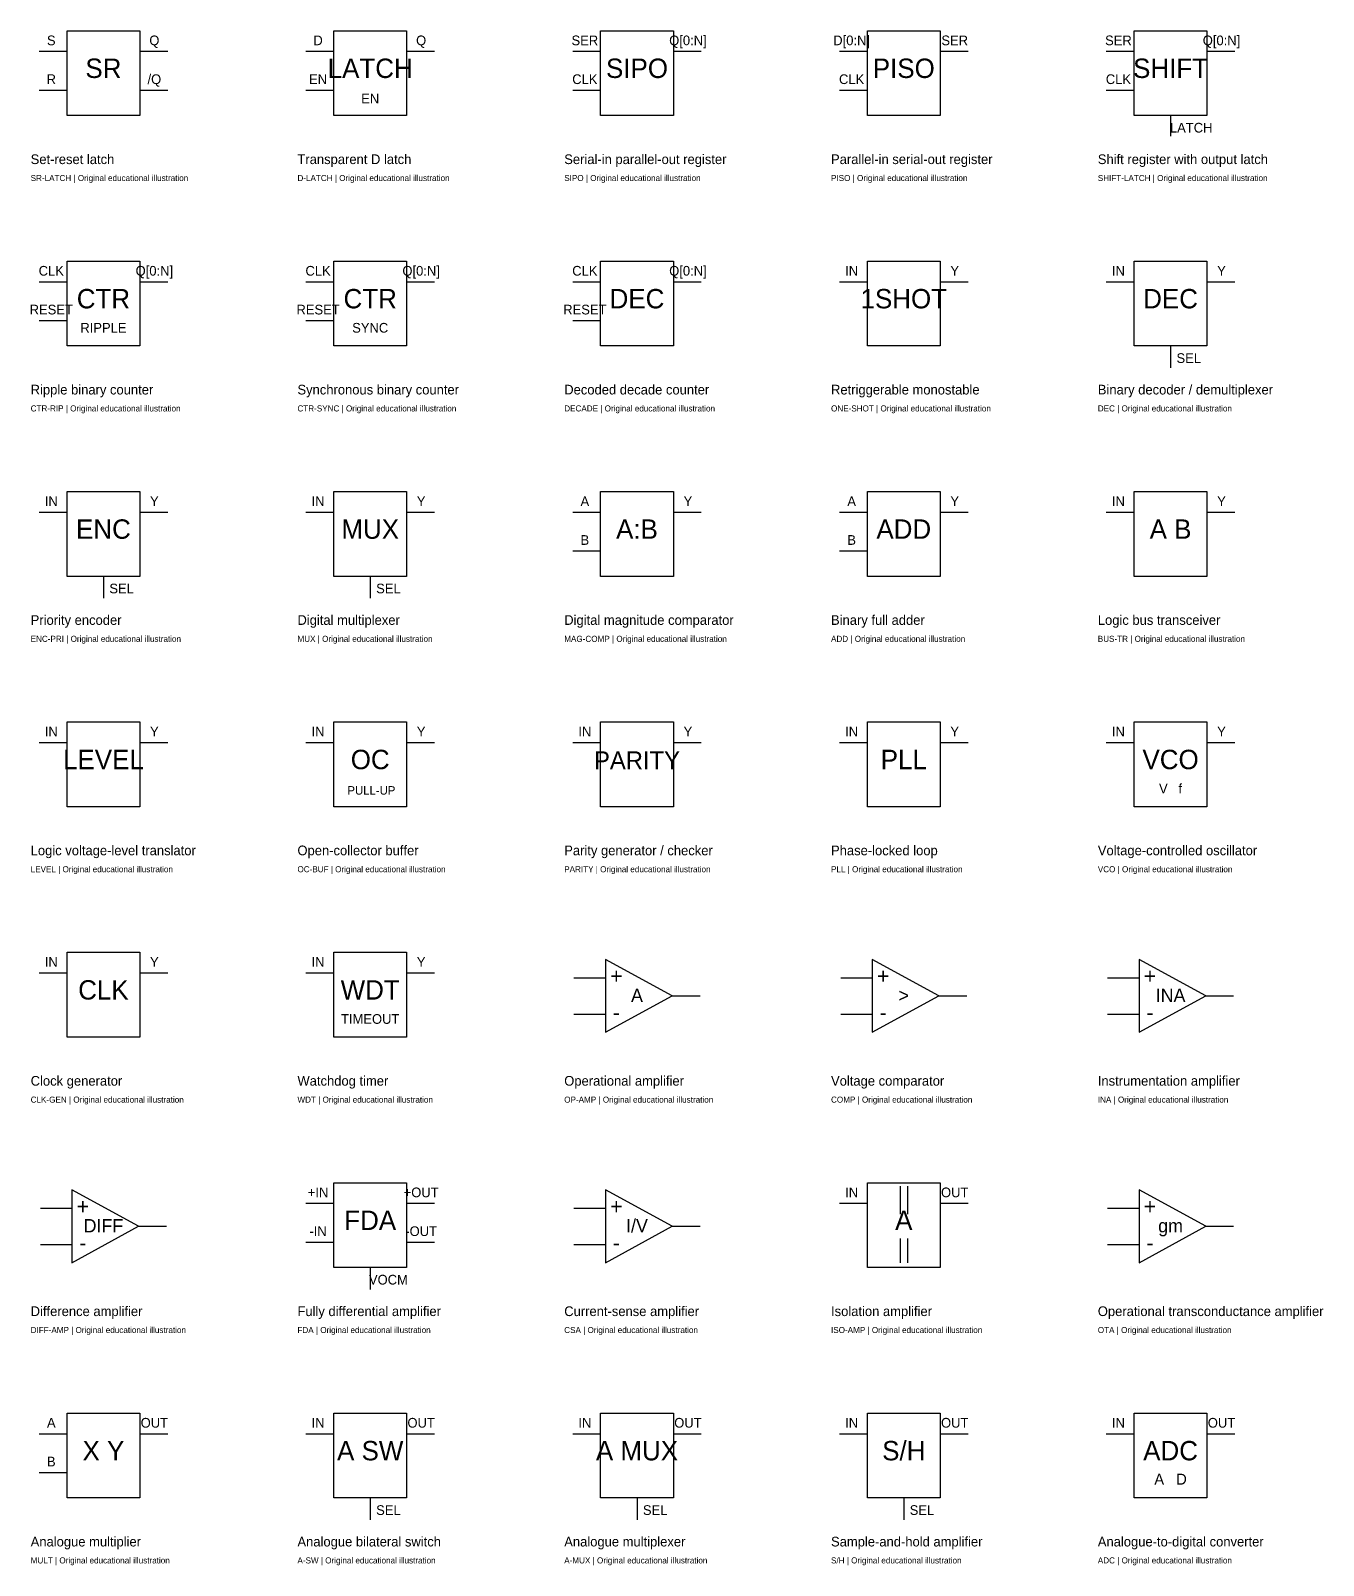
# Model space of a CAD drawing. Extents: x -25 to 1140, y -41451 to 113.
# Drawn here: x 0 to 1066, y -40121 to -38855 of the extents above; entities that cross this region are included whole.
import ezdxf
from ezdxf.enums import TextEntityAlignment as Align

# ---------------------------------------------------------------- set-up
doc = ezdxf.new("R2010")
doc.units = 0
doc.layers.add('REFERENCE', color=7, linetype='CONTINUOUS')

# ---------------------------------------------------------------- blocks, each defined once
blk = doc.blocks.new('REF_SET_RESET_LATCH')
at = {"layer": 'REFERENCE'}
for p, q in [((30, 95), (90, 95)), ((30, 25), (30, 95)), ((90, 95), (90, 25)), ((7, 78), (30, 78)), ((90, 78), (113, 78)), ((7, 46), (30, 46)), ((90, 46), (113, 46)), ((90, 25), (30, 25))]:
    blk.add_line(p, q, dxfattribs=at)
for s, height, p in [('S', 8, (17, 83)), ('Q', 8, (102, 83)), ('SR', 16, (60, 56)), ('R', 8, (17, 51)), ('/Q', 8, (102, 51))]:
    blk.add_text(s, height=height, dxfattribs=at).set_placement(p, align=Align.CENTER)
blk = doc.blocks.new('REF_TRANSPARENT_D_LATCH')
at = {"layer": 'REFERENCE'}
for p, q in [((30, 95), (90, 95)), ((30, 25), (30, 95)), ((90, 95), (90, 25)), ((7, 78), (30, 78)), ((90, 78), (113, 78)), ((7, 46), (30, 46)), ((90, 25), (30, 25))]:
    blk.add_line(p, q, dxfattribs=at)
for s, height, p in [('D', 8, (17, 83)), ('Q', 8, (102, 83)), ('LATCH', 16, (60, 56)), ('EN', 8, (17, 51)), ('EN', 8, (60, 35))]:
    blk.add_text(s, height=height, dxfattribs=at).set_placement(p, align=Align.CENTER)
blk = doc.blocks.new('REF_SERIAL_IN_PARALLEL_OUT_REGISTER')
at = {"layer": 'REFERENCE'}
for p, q in [((30, 95), (90, 95)), ((30, 25), (30, 95)), ((90, 95), (90, 25)), ((7, 78), (30, 78)), ((90, 78), (113, 78)), ((7, 46), (30, 46)), ((90, 25), (30, 25))]:
    blk.add_line(p, q, dxfattribs=at)
for s, height, p in [('SER', 8, (17, 83)), ('Q[0:N]', 8, (102, 83)), ('SIPO', 16, (60, 56)), ('CLK', 8, (17, 51))]:
    blk.add_text(s, height=height, dxfattribs=at).set_placement(p, align=Align.CENTER)
blk = doc.blocks.new('REF_PARALLEL_IN_SERIAL_OUT_REGISTER')
at = {"layer": 'REFERENCE'}
for p, q in [((30, 95), (90, 95)), ((30, 25), (30, 95)), ((90, 95), (90, 25)), ((7, 78), (30, 78)), ((90, 78), (113, 78)), ((7, 46), (30, 46)), ((90, 25), (30, 25))]:
    blk.add_line(p, q, dxfattribs=at)
for s, height, p in [('D[0:N]', 8, (17, 83)), ('SER', 8, (102, 83)), ('PISO', 16, (60, 56)), ('CLK', 8, (17, 51))]:
    blk.add_text(s, height=height, dxfattribs=at).set_placement(p, align=Align.CENTER)
blk = doc.blocks.new('REF_LATCHED_SHIFT_REGISTER')
at = {"layer": 'REFERENCE'}
for p, q in [((30, 95), (90, 95)), ((30, 25), (30, 95)), ((90, 95), (90, 25)), ((7, 78), (30, 78)), ((90, 78), (113, 78)), ((7, 46), (30, 46)), ((90, 25), (30, 25)), ((60, 25), (60, 8))]:
    blk.add_line(p, q, dxfattribs=at)
for s, height, p in [('SER', 8, (17, 83)), ('Q[0:N]', 8, (102, 83)), ('SHIFT', 16, (60, 56)), ('CLK', 8, (17, 51)), ('LATCH', 8, (77, 11))]:
    blk.add_text(s, height=height, dxfattribs=at).set_placement(p, align=Align.CENTER)
blk = doc.blocks.new('REF_RIPPLE_BINARY_COUNTER')
at = {"layer": 'REFERENCE'}
for p, q in [((30, 95), (90, 95)), ((30, 25), (30, 95)), ((90, 95), (90, 25)), ((7, 78), (30, 78)), ((90, 78), (113, 78)), ((7, 46), (30, 46)), ((90, 25), (30, 25))]:
    blk.add_line(p, q, dxfattribs=at)
for s, height, p in [('CLK', 8, (17, 83)), ('Q[0:N]', 8, (102, 83)), ('CTR', 16, (60, 56)), ('RESET', 8, (17, 51)), ('RIPPLE', 8, (60, 36))]:
    blk.add_text(s, height=height, dxfattribs=at).set_placement(p, align=Align.CENTER)
blk = doc.blocks.new('REF_SYNCHRONOUS_BINARY_COUNTER')
at = {"layer": 'REFERENCE'}
for p, q in [((30, 95), (90, 95)), ((30, 25), (30, 95)), ((90, 95), (90, 25)), ((7, 78), (30, 78)), ((90, 78), (113, 78)), ((7, 46), (30, 46)), ((90, 25), (30, 25))]:
    blk.add_line(p, q, dxfattribs=at)
for s, height, p in [('CLK', 8, (17, 83)), ('Q[0:N]', 8, (102, 83)), ('CTR', 16, (60, 56)), ('RESET', 8, (17, 51)), ('SYNC', 8, (60, 36))]:
    blk.add_text(s, height=height, dxfattribs=at).set_placement(p, align=Align.CENTER)
blk = doc.blocks.new('REF_ONE_HOT_DECADE_COUNTER')
at = {"layer": 'REFERENCE'}
for p, q in [((30, 95), (90, 95)), ((30, 25), (30, 95)), ((90, 95), (90, 25)), ((7, 78), (30, 78)), ((90, 78), (113, 78)), ((7, 46), (30, 46)), ((90, 25), (30, 25))]:
    blk.add_line(p, q, dxfattribs=at)
for s, height, p in [('CLK', 8, (17, 83)), ('Q[0:N]', 8, (102, 83)), ('DEC', 16, (60, 56)), ('RESET', 8, (17, 51))]:
    blk.add_text(s, height=height, dxfattribs=at).set_placement(p, align=Align.CENTER)
blk = doc.blocks.new('REF_RETRIGGERABLE_MONOSTABLE')
at = {"layer": 'REFERENCE'}
for p, q in [((30, 95), (90, 95)), ((30, 25), (30, 95)), ((90, 95), (90, 25)), ((7, 78), (30, 78)), ((90, 78), (113, 78)), ((90, 25), (30, 25))]:
    blk.add_line(p, q, dxfattribs=at)
for s, height, p in [('IN', 8, (17, 83)), ('Y', 8, (102, 83)), ('1SHOT', 16, (60, 56))]:
    blk.add_text(s, height=height, dxfattribs=at).set_placement(p, align=Align.CENTER)
blk = doc.blocks.new('REF_BINARY_DECODER_DEMULTIPLEXER')
at = {"layer": 'REFERENCE'}
for p, q in [((30, 95), (90, 95)), ((30, 25), (30, 95)), ((90, 95), (90, 25)), ((7, 78), (30, 78)), ((90, 78), (113, 78)), ((90, 25), (30, 25)), ((60, 25), (60, 7))]:
    blk.add_line(p, q, dxfattribs=at)
for s, height, p in [('IN', 8, (17, 83)), ('Y', 8, (102, 83)), ('DEC', 16, (60, 56)), ('SEL', 8, (75, 11))]:
    blk.add_text(s, height=height, dxfattribs=at).set_placement(p, align=Align.CENTER)
blk = doc.blocks.new('REF_PRIORITY_ENCODER')
at = {"layer": 'REFERENCE'}
for p, q in [((30, 95), (90, 95)), ((30, 25), (30, 95)), ((90, 95), (90, 25)), ((7, 78), (30, 78)), ((90, 78), (113, 78)), ((90, 25), (30, 25)), ((60, 25), (60, 7))]:
    blk.add_line(p, q, dxfattribs=at)
for s, height, p in [('IN', 8, (17, 83)), ('Y', 8, (102, 83)), ('ENC', 16, (60, 56)), ('SEL', 8, (75, 11))]:
    blk.add_text(s, height=height, dxfattribs=at).set_placement(p, align=Align.CENTER)
blk = doc.blocks.new('REF_DIGITAL_MULTIPLEXER')
at = {"layer": 'REFERENCE'}
for p, q in [((30, 95), (90, 95)), ((30, 25), (30, 95)), ((90, 95), (90, 25)), ((7, 78), (30, 78)), ((90, 78), (113, 78)), ((90, 25), (30, 25)), ((60, 25), (60, 7))]:
    blk.add_line(p, q, dxfattribs=at)
for s, height, p in [('IN', 8, (17, 83)), ('Y', 8, (102, 83)), ('MUX', 16, (60, 56)), ('SEL', 8, (75, 11))]:
    blk.add_text(s, height=height, dxfattribs=at).set_placement(p, align=Align.CENTER)
blk = doc.blocks.new('REF_DIGITAL_MAGNITUDE_COMPARATOR')
at = {"layer": 'REFERENCE'}
for p, q in [((30, 95), (90, 95)), ((30, 25), (30, 95)), ((90, 95), (90, 25)), ((7, 78), (30, 78)), ((90, 78), (113, 78)), ((7, 46), (30, 46)), ((90, 25), (30, 25))]:
    blk.add_line(p, q, dxfattribs=at)
for s, height, p in [('A', 8, (17, 83)), ('Y', 8, (102, 83)), ('A:B', 16, (60, 56)), ('B', 8, (17, 51))]:
    blk.add_text(s, height=height, dxfattribs=at).set_placement(p, align=Align.CENTER)
blk = doc.blocks.new('REF_BINARY_FULL_ADDER')
at = {"layer": 'REFERENCE'}
for p, q in [((30, 95), (90, 95)), ((30, 25), (30, 95)), ((90, 95), (90, 25)), ((7, 78), (30, 78)), ((90, 78), (113, 78)), ((7, 46), (30, 46)), ((90, 25), (30, 25))]:
    blk.add_line(p, q, dxfattribs=at)
for s, height, p in [('A', 8, (17, 83)), ('Y', 8, (102, 83)), ('ADD', 16, (60, 56)), ('B', 8, (17, 51))]:
    blk.add_text(s, height=height, dxfattribs=at).set_placement(p, align=Align.CENTER)
blk = doc.blocks.new('REF_LOGIC_BUS_TRANSCEIVER')
at = {"layer": 'REFERENCE'}
for p, q in [((30, 95), (90, 95)), ((30, 25), (30, 95)), ((90, 95), (90, 25)), ((7, 78), (30, 78)), ((90, 78), (113, 78)), ((90, 25), (30, 25))]:
    blk.add_line(p, q, dxfattribs=at)
for s, height, p in [('IN', 8, (17, 83)), ('Y', 8, (102, 83)), ('A B', 16, (60, 56))]:
    blk.add_text(s, height=height, dxfattribs=at).set_placement(p, align=Align.CENTER)
blk = doc.blocks.new('REF_LOGIC_VOLTAGE_LEVEL_TRANSLATOR')
at = {"layer": 'REFERENCE'}
for p, q in [((30, 95), (90, 95)), ((30, 25), (30, 95)), ((90, 95), (90, 25)), ((7, 78), (30, 78)), ((90, 78), (113, 78)), ((90, 25), (30, 25))]:
    blk.add_line(p, q, dxfattribs=at)
for s, height, p in [('IN', 8, (17, 83)), ('Y', 8, (102, 83)), ('LEVEL', 16, (60, 56))]:
    blk.add_text(s, height=height, dxfattribs=at).set_placement(p, align=Align.CENTER)
blk = doc.blocks.new('REF_OPEN_COLLECTOR_BUFFER')
at = {"layer": 'REFERENCE'}
for p, q in [((30, 95), (90, 95)), ((30, 25), (30, 95)), ((90, 95), (90, 25)), ((7, 78), (30, 78)), ((90, 78), (113, 78)), ((90, 25), (30, 25))]:
    blk.add_line(p, q, dxfattribs=at)
for s, height, p in [('IN', 8, (17, 83)), ('Y', 8, (102, 83)), ('OC', 16, (60, 56)), ('PULL-UP', 7, (61, 35))]:
    blk.add_text(s, height=height, dxfattribs=at).set_placement(p, align=Align.CENTER)
blk = doc.blocks.new('REF_PARITY_GENERATOR_CHECKER')
at = {"layer": 'REFERENCE'}
for p, q in [((30, 95), (90, 95)), ((30, 25), (30, 95)), ((90, 95), (90, 25)), ((7, 78), (30, 78)), ((90, 78), (113, 78)), ((90, 25), (30, 25))]:
    blk.add_line(p, q, dxfattribs=at)
for s, height, p in [('IN', 8, (17, 83)), ('Y', 8, (102, 83)), ('PARITY', 14.67, (60, 56))]:
    blk.add_text(s, height=height, dxfattribs=at).set_placement(p, align=Align.CENTER)
blk = doc.blocks.new('REF_PHASE_LOCKED_LOOP')
at = {"layer": 'REFERENCE'}
for p, q in [((30, 95), (90, 95)), ((30, 25), (30, 95)), ((90, 95), (90, 25)), ((7, 78), (30, 78)), ((90, 78), (113, 78)), ((90, 25), (30, 25))]:
    blk.add_line(p, q, dxfattribs=at)
for s, height, p in [('IN', 8, (17, 83)), ('Y', 8, (102, 83)), ('PLL', 16, (60, 56))]:
    blk.add_text(s, height=height, dxfattribs=at).set_placement(p, align=Align.CENTER)
blk = doc.blocks.new('REF_VOLTAGE_CONTROLLED_OSCILLATOR')
at = {"layer": 'REFERENCE'}
for p, q in [((30, 95), (90, 95)), ((30, 25), (30, 95)), ((90, 95), (90, 25)), ((7, 78), (30, 78)), ((90, 78), (113, 78)), ((90, 25), (30, 25))]:
    blk.add_line(p, q, dxfattribs=at)
for s, height, p in [('IN', 8, (17, 83)), ('Y', 8, (102, 83)), ('VCO', 16, (60, 56)), ('V   f', 8, (60, 36))]:
    blk.add_text(s, height=height, dxfattribs=at).set_placement(p, align=Align.CENTER)
blk = doc.blocks.new('REF_CLOCK_GENERATOR')
at = {"layer": 'REFERENCE'}
for p, q in [((30, 95), (90, 95)), ((30, 25), (30, 95)), ((90, 95), (90, 25)), ((7, 78), (30, 78)), ((90, 78), (113, 78)), ((90, 25), (30, 25))]:
    blk.add_line(p, q, dxfattribs=at)
for s, height, p in [('IN', 8, (17, 83)), ('Y', 8, (102, 83)), ('CLK', 16, (60, 56))]:
    blk.add_text(s, height=height, dxfattribs=at).set_placement(p, align=Align.CENTER)
blk = doc.blocks.new('REF_WATCHDOG_TIMER')
at = {"layer": 'REFERENCE'}
for p, q in [((30, 95), (90, 95)), ((30, 25), (30, 95)), ((90, 95), (90, 25)), ((7, 78), (30, 78)), ((90, 78), (113, 78)), ((90, 25), (30, 25))]:
    blk.add_line(p, q, dxfattribs=at)
for s, height, p in [('IN', 8, (17, 83)), ('Y', 8, (102, 83)), ('WDT', 16, (60, 56)), ('TIMEOUT', 8, (60, 36))]:
    blk.add_text(s, height=height, dxfattribs=at).set_placement(p, align=Align.CENTER)
blk = doc.blocks.new('REF_OPERATIONAL_AMPLIFIER')
at = {"layer": 'REFERENCE'}
for p, q in [((34, 89), (34, 29)), ((89, 59), (34, 89)), ((8, 74), (34, 74)), ((34, 29), (89, 59)), ((89, 59), (112, 59)), ((8, 44), (34, 44))]:
    blk.add_line(p, q, dxfattribs=at)
for s, height, p in [('+', 13, (43, 69)), ('A', 11, (60, 54)), ('-', 13, (43, 39))]:
    blk.add_text(s, height=height, dxfattribs=at).set_placement(p, align=Align.CENTER)
blk = doc.blocks.new('REF_VOLTAGE_COMPARATOR')
at = {"layer": 'REFERENCE'}
for p, q in [((34, 89), (34, 29)), ((89, 59), (34, 89)), ((8, 74), (34, 74)), ((34, 29), (89, 59)), ((89, 59), (112, 59)), ((8, 44), (34, 44))]:
    blk.add_line(p, q, dxfattribs=at)
for s, height, p in [('+', 13, (43, 69)), ('>', 11, (60, 54)), ('-', 13, (43, 39))]:
    blk.add_text(s, height=height, dxfattribs=at).set_placement(p, align=Align.CENTER)
blk = doc.blocks.new('REF_INSTRUMENTATION_AMPLIFIER')
at = {"layer": 'REFERENCE'}
for p, q in [((34, 89), (34, 29)), ((89, 59), (34, 89)), ((8, 74), (34, 74)), ((34, 29), (89, 59)), ((89, 59), (112, 59)), ((8, 44), (34, 44))]:
    blk.add_line(p, q, dxfattribs=at)
for s, height, p in [('+', 13, (43, 69)), ('INA', 11, (60, 54)), ('-', 13, (43, 39))]:
    blk.add_text(s, height=height, dxfattribs=at).set_placement(p, align=Align.CENTER)
blk = doc.blocks.new('REF_DIFFERENCE_AMPLIFIER')
at = {"layer": 'REFERENCE'}
for p, q in [((34, 89), (34, 29)), ((89, 59), (34, 89)), ((8, 74), (34, 74)), ((34, 29), (89, 59)), ((89, 59), (112, 59)), ((8, 44), (34, 44))]:
    blk.add_line(p, q, dxfattribs=at)
for s, height, p in [('+', 13, (43, 69)), ('DIFF', 11, (60, 54)), ('-', 13, (43, 39))]:
    blk.add_text(s, height=height, dxfattribs=at).set_placement(p, align=Align.CENTER)
blk = doc.blocks.new('REF_FULLY_DIFFERENTIAL_AMPLIFIER')
at = {"layer": 'REFERENCE'}
for p, q in [((30, 95), (90, 95)), ((30, 25), (30, 95)), ((90, 95), (90, 25)), ((7, 78), (30, 78)), ((90, 78), (113, 78)), ((7, 46), (30, 46)), ((90, 46), (113, 46)), ((90, 25), (30, 25)), ((60, 25), (60, 7))]:
    blk.add_line(p, q, dxfattribs=at)
for s, height, p in [('+IN', 8, (17, 83)), ('+OUT', 8, (102, 83)), ('FDA', 16, (60, 56)), ('-IN', 8, (17, 51)), ('-OUT', 8, (102, 51)), ('VOCM', 8, (75, 11))]:
    blk.add_text(s, height=height, dxfattribs=at).set_placement(p, align=Align.CENTER)
blk = doc.blocks.new('REF_CURRENT_SENSE_AMPLIFIER')
at = {"layer": 'REFERENCE'}
for p, q in [((34, 89), (34, 29)), ((89, 59), (34, 89)), ((8, 74), (34, 74)), ((34, 29), (89, 59)), ((89, 59), (112, 59)), ((8, 44), (34, 44))]:
    blk.add_line(p, q, dxfattribs=at)
for s, height, p in [('+', 13, (43, 69)), ('I/V', 11, (60, 54)), ('-', 13, (43, 39))]:
    blk.add_text(s, height=height, dxfattribs=at).set_placement(p, align=Align.CENTER)
blk = doc.blocks.new('REF_ISOLATION_AMPLIFIER')
at = {"layer": 'REFERENCE'}
for p, q in [((30, 95), (90, 95)), ((30, 25), (30, 95)), ((57, 92), (57, 69)), ((63, 92), (63, 69)), ((90, 95), (90, 25)), ((7, 78), (30, 78)), ((90, 78), (113, 78)), ((57, 49), (57, 29)), ((63, 49), (63, 29)), ((90, 25), (30, 25))]:
    blk.add_line(p, q, dxfattribs=at)
for s, height, p in [('IN', 8, (17, 83)), ('OUT', 8, (102, 83)), ('A', 16, (60, 56))]:
    blk.add_text(s, height=height, dxfattribs=at).set_placement(p, align=Align.CENTER)
blk = doc.blocks.new('REF_OPERATIONAL_TRANSCONDUCTANCE_AMPLIFIER')
at = {"layer": 'REFERENCE'}
for p, q in [((34, 89), (34, 29)), ((89, 59), (34, 89)), ((8, 74), (34, 74)), ((34, 29), (89, 59)), ((89, 59), (112, 59)), ((8, 44), (34, 44))]:
    blk.add_line(p, q, dxfattribs=at)
for s, height, p in [('+', 13, (43, 69)), ('gm', 11, (60, 54)), ('-', 13, (43, 39))]:
    blk.add_text(s, height=height, dxfattribs=at).set_placement(p, align=Align.CENTER)
blk = doc.blocks.new('REF_ANALOG_MULTIPLIER')
at = {"layer": 'REFERENCE'}
for p, q in [((30, 95), (90, 95)), ((30, 25), (30, 95)), ((90, 95), (90, 25)), ((7, 78), (30, 78)), ((90, 78), (113, 78)), ((7, 46), (30, 46)), ((90, 25), (30, 25))]:
    blk.add_line(p, q, dxfattribs=at)
for s, height, p in [('A', 8, (17, 83)), ('OUT', 8, (102, 83)), ('X Y', 16, (60, 56)), ('B', 8, (17, 51))]:
    blk.add_text(s, height=height, dxfattribs=at).set_placement(p, align=Align.CENTER)
blk = doc.blocks.new('REF_ANALOG_BILATERAL_SWITCH')
at = {"layer": 'REFERENCE'}
for p, q in [((30, 95), (90, 95)), ((30, 25), (30, 95)), ((90, 95), (90, 25)), ((7, 78), (30, 78)), ((90, 78), (113, 78)), ((90, 25), (30, 25)), ((60, 25), (60, 7))]:
    blk.add_line(p, q, dxfattribs=at)
for s, height, p in [('IN', 8, (17, 83)), ('OUT', 8, (102, 83)), ('A SW', 16, (60, 56)), ('SEL', 8, (75, 11))]:
    blk.add_text(s, height=height, dxfattribs=at).set_placement(p, align=Align.CENTER)
blk = doc.blocks.new('REF_ANALOG_MULTIPLEXER')
at = {"layer": 'REFERENCE'}
for p, q in [((30, 95), (90, 95)), ((30, 25), (30, 95)), ((90, 95), (90, 25)), ((7, 78), (30, 78)), ((90, 78), (113, 78)), ((90, 25), (30, 25)), ((60, 25), (60, 7))]:
    blk.add_line(p, q, dxfattribs=at)
for s, height, p in [('IN', 8, (17, 83)), ('OUT', 8, (102, 83)), ('A MUX', 16, (60, 56)), ('SEL', 8, (75, 11))]:
    blk.add_text(s, height=height, dxfattribs=at).set_placement(p, align=Align.CENTER)
blk = doc.blocks.new('REF_SAMPLE_AND_HOLD_AMPLIFIER')
at = {"layer": 'REFERENCE'}
for p, q in [((30, 95), (90, 95)), ((30, 25), (30, 95)), ((90, 95), (90, 25)), ((7, 78), (30, 78)), ((90, 78), (113, 78)), ((90, 25), (30, 25)), ((60, 25), (60, 7))]:
    blk.add_line(p, q, dxfattribs=at)
for s, height, p in [('IN', 8, (17, 83)), ('OUT', 8, (102, 83)), ('S/H', 16, (60, 56)), ('SEL', 8, (75, 11))]:
    blk.add_text(s, height=height, dxfattribs=at).set_placement(p, align=Align.CENTER)
blk = doc.blocks.new('REF_ANALOG_TO_DIGITAL_CONVERTER')
at = {"layer": 'REFERENCE'}
for p, q in [((30, 95), (90, 95)), ((30, 25), (30, 95)), ((90, 95), (90, 25)), ((7, 78), (30, 78)), ((90, 78), (113, 78)), ((90, 25), (30, 25))]:
    blk.add_line(p, q, dxfattribs=at)
for s, height, p in [('IN', 8, (17, 83)), ('OUT', 8, (102, 83)), ('ADC', 16, (60, 56)), ('A   D', 9, (60, 36))]:
    blk.add_text(s, height=height, dxfattribs=at).set_placement(p, align=Align.CENTER)

msp = doc.modelspace()

# ---------------------------------------------------------------- block references
at = {"layer": 'REFERENCE'}
for name, p in [('REF_SET_RESET_LATCH', (0, -38950)), ('REF_TRANSPARENT_D_LATCH', (220, -38950)), ('REF_SERIAL_IN_PARALLEL_OUT_REGISTER', (440, -38950)), ('REF_PARALLEL_IN_SERIAL_OUT_REGISTER', (660, -38950)), ('REF_LATCHED_SHIFT_REGISTER', (880, -38950)), ('REF_RIPPLE_BINARY_COUNTER', (0, -39140)), ('REF_SYNCHRONOUS_BINARY_COUNTER', (220, -39140)), ('REF_ONE_HOT_DECADE_COUNTER', (440, -39140)), ('REF_RETRIGGERABLE_MONOSTABLE', (660, -39140)), ('REF_BINARY_DECODER_DEMULTIPLEXER', (880, -39140)), ('REF_PRIORITY_ENCODER', (0, -39330)), ('REF_DIGITAL_MULTIPLEXER', (220, -39330)), ('REF_DIGITAL_MAGNITUDE_COMPARATOR', (440, -39330)), ('REF_BINARY_FULL_ADDER', (660, -39330)), ('REF_LOGIC_BUS_TRANSCEIVER', (880, -39330)), ('REF_LOGIC_VOLTAGE_LEVEL_TRANSLATOR', (0, -39520)), ('REF_OPEN_COLLECTOR_BUFFER', (220, -39520)), ('REF_PARITY_GENERATOR_CHECKER', (440, -39520)), ('REF_PHASE_LOCKED_LOOP', (660, -39520)), ('REF_VOLTAGE_CONTROLLED_OSCILLATOR', (880, -39520)), ('REF_CLOCK_GENERATOR', (0, -39710)), ('REF_WATCHDOG_TIMER', (220, -39710)), ('REF_OPERATIONAL_AMPLIFIER', (440, -39710)), ('REF_VOLTAGE_COMPARATOR', (660, -39710)), ('REF_INSTRUMENTATION_AMPLIFIER', (880, -39710)), ('REF_DIFFERENCE_AMPLIFIER', (0, -39900)), ('REF_FULLY_DIFFERENTIAL_AMPLIFIER', (220, -39900)), ('REF_CURRENT_SENSE_AMPLIFIER', (440, -39900)), ('REF_ISOLATION_AMPLIFIER', (660, -39900)), ('REF_OPERATIONAL_TRANSCONDUCTANCE_AMPLIFIER', (880, -39900)), ('REF_ANALOG_MULTIPLIER', (0, -40090)), ('REF_ANALOG_BILATERAL_SWITCH', (220, -40090)), ('REF_ANALOG_MULTIPLEXER', (440, -40090)), ('REF_SAMPLE_AND_HOLD_AMPLIFIER', (660, -40090)), ('REF_ANALOG_TO_DIGITAL_CONVERTER', (880, -40090))]:
    msp.add_blockref(name, p, dxfattribs=at)

# ---------------------------------------------------------------- texts
for s, height, p in [('Set-reset latch', 8, (0, -38965)), ('Transparent D latch', 8, (220, -38965)), ('Serial-in parallel-out register', 8, (440, -38965)), ('Parallel-in serial-out register', 8, (660, -38965)), ('Shift register with output latch', 8, (880, -38965)), ('SR-LATCH | Original educational illustration', 5, (0, -38979)), ('D-LATCH | Original educational illustration', 5, (220, -38979)), ('SIPO | Original educational illustration', 5, (440, -38979)), ('PISO | Original educational illustration', 5, (660, -38979)), ('SHIFT-LATCH | Original educational illustration', 5, (880, -38979)), ('Ripple binary counter', 8, (0, -39155)), ('Synchronous binary counter', 8, (220, -39155)), ('Decoded decade counter', 8, (440, -39155)), ('Retriggerable monostable', 8, (660, -39155)), ('Binary decoder / demultiplexer', 8, (880, -39155)), ('CTR-RIP | Original educational illustration', 5, (0, -39169)), ('CTR-SYNC | Original educational illustration', 5, (220, -39169)), ('DECADE | Original educational illustration', 5, (440, -39169)), ('ONE-SHOT | Original educational illustration', 5, (660, -39169)), ('DEC | Original educational illustration', 5, (880, -39169)), ('Priority encoder', 8, (0, -39345)), ('Digital multiplexer', 8, (220, -39345)), ('Digital magnitude comparator', 8, (440, -39345)), ('Binary full adder', 8, (660, -39345)), ('Logic bus transceiver', 8, (880, -39345)), ('ENC-PRI | Original educational illustration', 5, (0, -39359)), ('MUX | Original educational illustration', 5, (220, -39359)), ('MAG-COMP | Original educational illustration', 5, (440, -39359)), ('ADD | Original educational illustration', 5, (660, -39359)), ('BUS-TR | Original educational illustration', 5, (880, -39359)), ('Logic voltage-level translator', 8, (0, -39535)), ('Open-collector buffer', 8, (220, -39535)), ('Parity generator / checker', 8, (440, -39535)), ('Phase-locked loop', 8, (660, -39535)), ('Voltage-controlled oscillator', 8, (880, -39535)), ('LEVEL | Original educational illustration', 5, (0, -39549)), ('OC-BUF | Original educational illustration', 5, (220, -39549)), ('PARITY | Original educational illustration', 5, (440, -39549)), ('PLL | Original educational illustration', 5, (660, -39549)), ('VCO | Original educational illustration', 5, (880, -39549)), ('Clock generator', 8, (0, -39725)), ('Watchdog timer', 8, (220, -39725)), ('Operational amplifier', 8, (440, -39725)), ('Voltage comparator', 8, (660, -39725)), ('Instrumentation amplifier', 8, (880, -39725)), ('CLK-GEN | Original educational illustration', 5, (0, -39739)), ('WDT | Original educational illustration', 5, (220, -39739)), ('OP-AMP | Original educational illustration', 5, (440, -39739)), ('COMP | Original educational illustration', 5, (660, -39739)), ('INA | Original educational illustration', 5, (880, -39739)), ('Difference amplifier', 8, (0, -39915)), ('Fully differential amplifier', 8, (220, -39915)), ('Current-sense amplifier', 8, (440, -39915)), ('Isolation amplifier', 8, (660, -39915)), ('Operational transconductance amplifier', 8, (880, -39915)), ('DIFF-AMP | Original educational illustration', 5, (0, -39929)), ('FDA | Original educational illustration', 5, (220, -39929)), ('CSA | Original educational illustration', 5, (440, -39929)), ('ISO-AMP | Original educational illustration', 5, (660, -39929)), ('OTA | Original educational illustration', 5, (880, -39929)), ('Analogue multiplier', 8, (0, -40105)), ('Analogue bilateral switch', 8, (220, -40105)), ('Analogue multiplexer', 8, (440, -40105)), ('Sample-and-hold amplifier', 8, (660, -40105)), ('Analogue-to-digital converter', 8, (880, -40105)), ('MULT | Original educational illustration', 5, (0, -40119)), ('A-SW | Original educational illustration', 5, (220, -40119)), ('A-MUX | Original educational illustration', 5, (440, -40119)), ('S/H | Original educational illustration', 5, (660, -40119)), ('ADC | Original educational illustration', 5, (880, -40119))]:
    msp.add_text(s, height=height, dxfattribs=at).set_placement(p)

doc.saveas('drawing.dxf')
